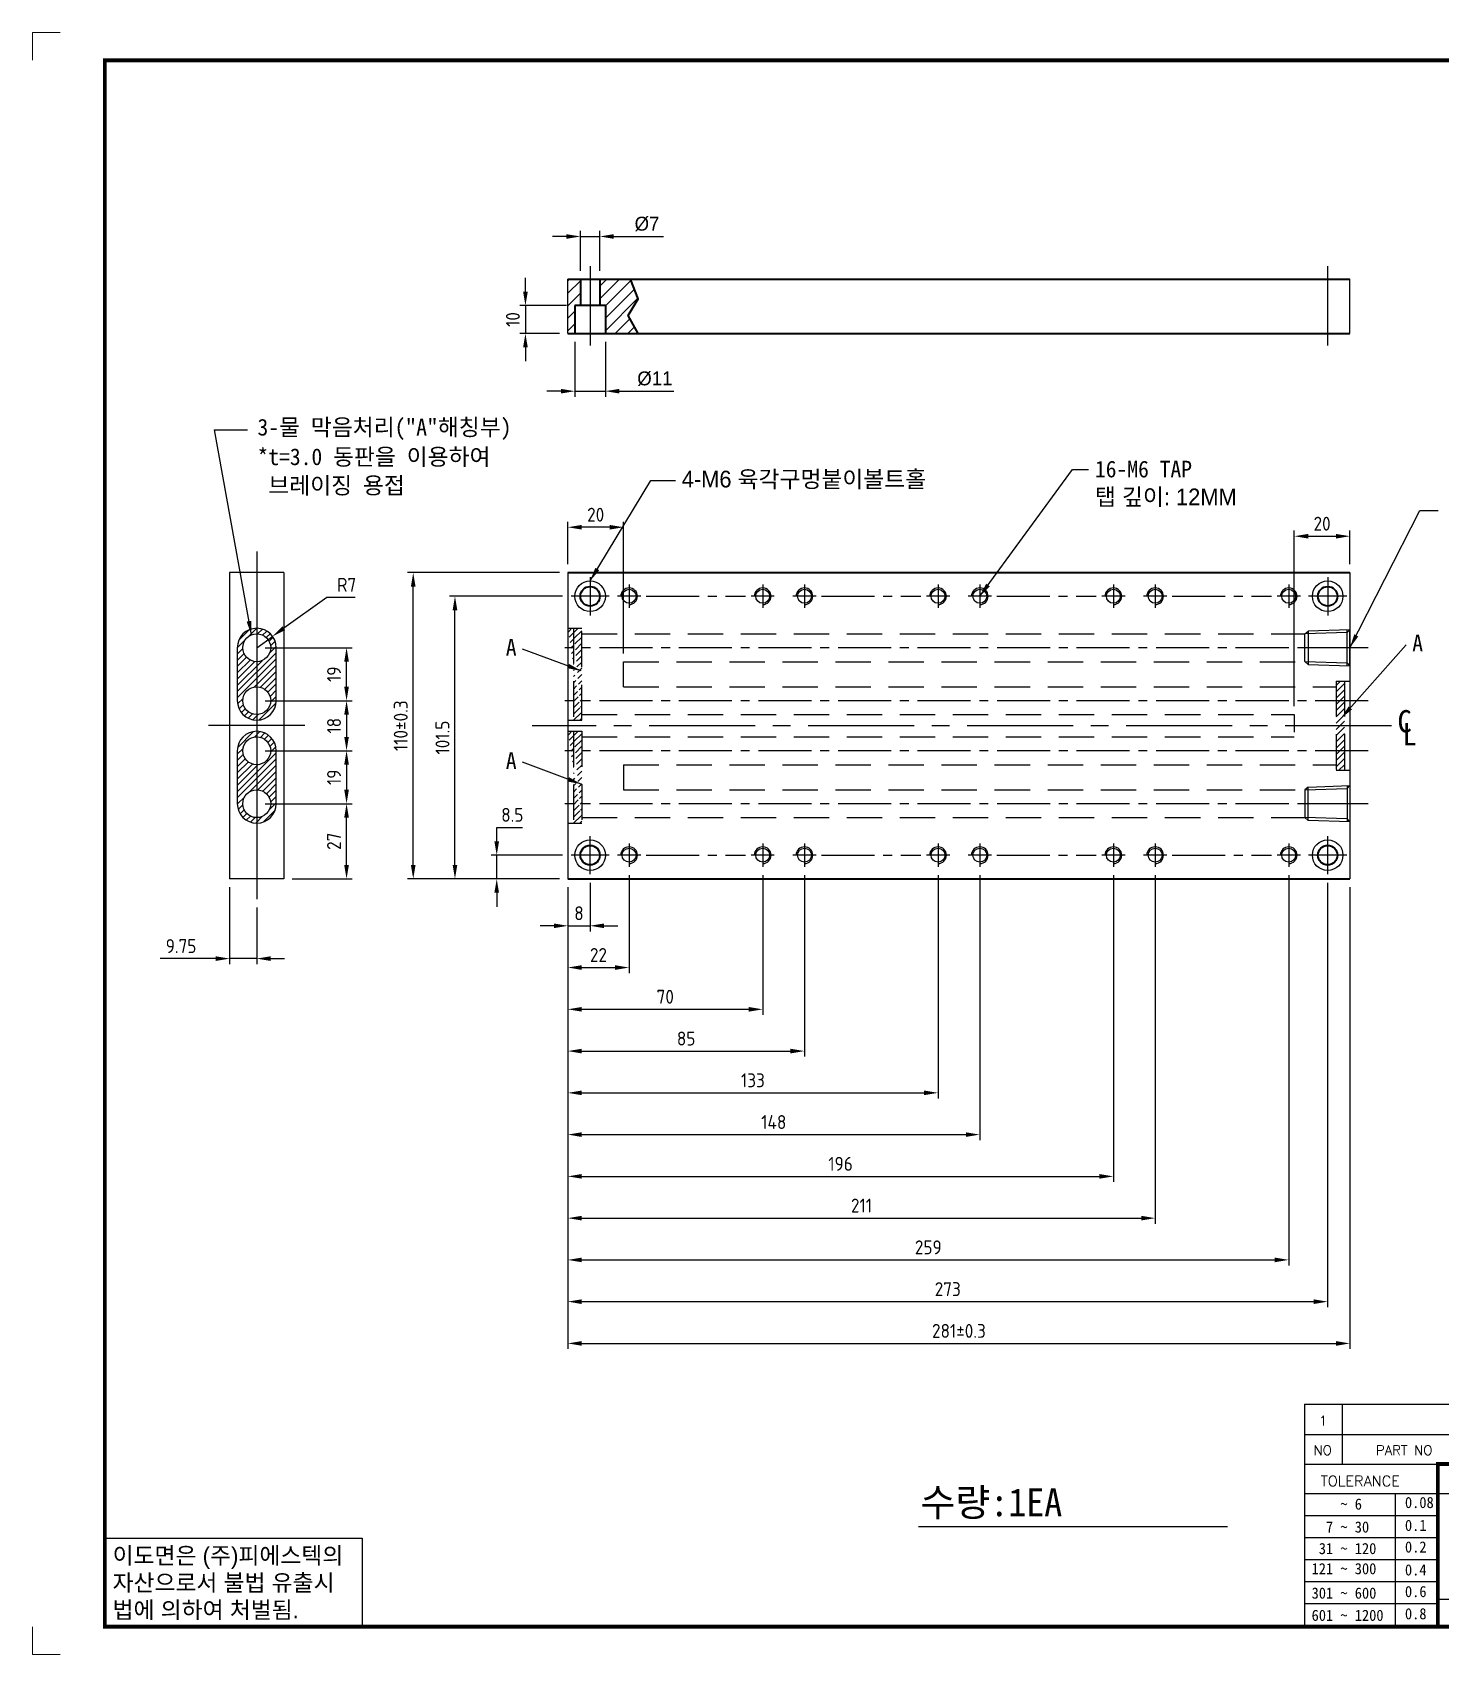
# Model space of a CAD drawing. Header units: millimetres. Extents: x 352 to 10586, y 0 to 3040.
# Drawn here: x 5466 to 5972, y 2121 to 2703 of the extents above; entities that cross this region are included whole.
import ezdxf
from ezdxf.enums import TextEntityAlignment as Align

# ---------------------------------------------------------------- set-up
doc = ezdxf.new("R2010")
doc.units = ezdxf.units.MM
for name, pattern in [('CENTER', [50.8, 31.75, -6.35, 6.35, -6.35]), ('CENTER2', [28.575, 19.05, -3.175, 3.175, -3.175]), ('HIDDENX2', [19.05, 12.7, -6.35])]:
    doc.linetypes.add(name, pattern=pattern)
doc.layers.add('CENTER', color=1, linetype='CENTER')
doc.layers.add('FORMAT-1', color=7, linetype='Continuous')
doc.layers.add('Text', color=2, linetype='Continuous', lineweight=30)
doc.styles.add('h1', font='')
doc.styles.add('HAN', font='')
doc.styles.add('RC', font='ROMANC.SHX')
doc.styles.add('RT', font='ROMANT.SHX', dxfattribs={"oblique": 15})
doc.styles.get("Standard").update_dxf_attribs({"font": 'ISOCP.SHX', "bigfont": 'WHGTXT.SHX'})
doc.styles.get('h1').set_extended_font_data('New Gulim')
doc.styles.get('HAN').set_extended_font_data('GulimChe')
doc.dimstyles.new('PSTEK-2', dxfattribs={"dimtxt": 5, "dimasz": 5, "dimexe": 2, "dimexo": 3, "dimgap": 2, "dimtad": 1, "dimtoh": 1, "dimrnd": 0.05, "dimdsep": 46, "dimtxsty": 'Standard', "dimcen": 0, "dimclrt": 3, "dimadec": 1, "dimazin": 2, "dimtfac": 1, "dimtmove": 0, "dimatfit": 3, "dimfxl": 0, "dimtolj": 1, "dimtzin": 0, "dimarcsym": 0})
pattern_1 = [(45, (-59881.9915, 3434.1163), (-1.122532015, 1.122532015), [])]
pattern_2 = [(45, (-59886.1942, 3434.1163), (-1.122532015, 1.122532015), [])]

# ---------------------------------------------------------------- blocks, each defined once
blk = doc.blocks.new('t3')
for p, q in [((0, 15.88), (46.25, 15.88)), ((0, 15.88), (0, 0)), ((46.25, 15.88), (46.25, 0)), ((0, 0), (46.25, 0))]:
    blk.add_line(p, q)
at = {"color": 1, "style": 'h1'}
for s, p in [('이도면은 (주)피에스텍의', (1.4, 11.29)), ('자산으로서 불법 유출시', (1.4, 6.41)), ('법에 의하여 처벌됨.', (1.4, 1.52))]:
    blk.add_text(s, height=3, dxfattribs=at).set_placement(p)
blk = doc.blocks.new('format-3')
at = {"color": 3, "lineweight": 9}
for p, q in [((0, 286.3), (0, 291.3)), ((5, 291.3), (0, 291.3)), ((0, 5), (0, 0)), ((5, 0), (0, 0))]:
    blk.add_line(p, q, dxfattribs=at)
at = {"color": 180}
for p, q in [((228.5, 39.49), (228.5, 5)), ((228.5, 39.49), (414.5, 39.49)), ((235.29, 39.49), (235.29, 34.21)), ((228.5, 34.21), (252.48, 34.21)), ((228.5, 28.93), (252.48, 28.93)), ((244.89, 5.23), (244.89, 28.93)), ((252.48, 28.93), (414.5, 28.93)), ((228.5, 24.98), (252.48, 24.98)), ((228.5, 21.03), (252.48, 21.03)), ((228.5, 17.08), (252.48, 17.08)), ((228.5, 13.13), (252.48, 13.13)), ((228.5, 9.18), (252.48, 9.18)), ((252.48, 9.95), (301.94, 9.95))]:
    blk.add_line(p, q, dxfattribs=at)
at = {"const_width": 0.7}
blk.add_lwpolyline([(252.48, 5), (252.48, 34.21), (414.5, 34.21)], dxfattribs=at)
at = {"layer": 'FORMAT-1', "const_width": 0.7}
blk.add_lwpolyline([(13, 5), (13, 286.3), (414.5, 286.3), (414.5, 5)], close=True, dxfattribs=at)
blk.add_blockref('t3', (13, 5))
at = {"color": 2}
for s, height, style, p in [('NO', 1.742, 'RC', (230.16, 35.83)), ('PART NO', 1.742, 'RC', (241.36, 35.83)), (' TOLERANCE', 1.9, 'RC', (230.11, 30.22)), ('    ~ 6', 2, 'HAN', (229.8, 26.03)), ('0.08', 2, 'HAN', (246.57, 26.31)), ('  7 ~ 30', 2, 'HAN', (229.8, 21.91)), ('0.1', 2, 'HAN', (246.57, 22.2)), (' 31 ~ 120', 2, 'HAN', (229.8, 18.04)), ('0.2', 2, 'HAN', (246.57, 18.32)), ('121 ~ 300', 2, 'HAN', (229.8, 14.42)), ('0.4', 2, 'HAN', (246.57, 14.2)), ('301 ~ 600', 2, 'HAN', (229.8, 10.04)), ('0.6', 2, 'HAN', (246.57, 10.32)), ('601 ~ 1200', 2, 'HAN', (229.8, 6.05)), ('0.8', 2, 'HAN', (246.57, 6.33))]:
    blk.add_text(s, height=height, dxfattribs=dict(at, style=style)).set_placement(p)
at = {"style": 'HAN'}
for tag, height, p in [('MODEL-NAME', 3, (386.1, 31.53)), ('SCALE', 2.7, (320.81, 26.29)), ('PART-NAME', 3, (386.1, 26.29)), ('DRA-BY', 3, (260.72, 19.44)), ('CH-BY', 3, (277.21, 19.44)), ('APP-BY', 3, (293.7, 19.44)), ('PART-NO', 3, (386.1, 21.01)), ('CH-DATE', 2.5, (277.21, 7.47)), ('관련업체', 3, (333.52, 9.26)), ('DRA-DATE', 2.5, (260.72, 7.47)), ('APP-DATE', 2.5, (293.7, 7.47))]:
    blk.add_attdef(tag, text='', height=height, dxfattribs=at).set_placement(p, align=Align.MIDDLE_CENTER)
blk = doc.blocks.new('no3')
at = {"color": 180}
for p, q in [((0, 5.5), (0, 0)), ((0, 5.5), (186, 5.5)), ((6.79, 5.5), (6.79, 0)), ((32.74, 0.11), (32.74, 5.5)), ((98.4, 5.5), (98.4, 0)), ((127.61, 5.5), (127.61, 0)), ((134.43, 5.5), (134.43, 0)), ((155.98, 5.5), (155.98, 0))]:
    blk.add_line(p, q, dxfattribs=at)
at = {"color": 2, "style": 'RT', "oblique": 15}
blk.add_attdef('NO', text='', height=1.74, dxfattribs=at).set_placement((3.38, 2.51), align=Align.MIDDLE_CENTER)
at = {"color": 2, "style": 'HAN'}
for tag, p in [('PART-NO', (19.76, 2.75)), ('MATERIAL', (111.38, 2.75)), ("Q'TY", (131.02, 2.75)), ('COLOR/FINISH', (145.2, 2.75)), ('REMARK', (170.76, 2.75))]:
    blk.add_attdef(tag, text='', height=2.9, dxfattribs=at).set_placement(p, align=Align.MIDDLE_CENTER)
blk.add_attdef('DESCRIPTION', text='', height=2.9, dxfattribs=at).set_placement((34.51, 2.75), align=Align.MIDDLE_LEFT)
blk = doc.blocks.new('*D664')
at = {"color": 0, "lineweight": -2}
for p, q in [((5657.77, 2630.01), (5652.77, 2630.01)), ((5662.77, 2617.68), (5662.77, 2632.01)), ((5662.77, 2630.01), (5669.77, 2630.01)), ((5669.77, 2617.68), (5669.77, 2632.01)), ((5674.77, 2630.01), (5692.63, 2630.01))]:
    blk.add_line(p, q, dxfattribs=at)
at = {"color": 0}
for points in [[(5657.77, 2630.84), (5657.77, 2629.17), (5662.77, 2630.01)], [(5674.77, 2630.84), (5674.77, 2629.17), (5669.77, 2630.01)]]:
    blk.add_solid(points, dxfattribs=at)
at = {"layer": 'Defpoints', "color": 0}
for p in [(5669.77, 2630.01), (5662.77, 2614.68), (5669.77, 2614.68)]:
    blk.add_point(p, dxfattribs=at)
at = {"color": 3, "insert": (5686.7, 2634.51), "char_height": 5, "attachment_point": 5}
blk.add_mtext('\\A1;{\\f??|b0|i0|c0|p49;%%C7}', dxfattribs=at)
blk = doc.blocks.new('*D665')
at = {"color": 0, "lineweight": -2}
for p, q in [((5643.02, 2610.18), (5643.02, 2615.18)), ((5657.77, 2605.18), (5641.02, 2605.18)), ((5643.02, 2605.18), (5643.02, 2595.18)), ((5655.26, 2595.18), (5641.02, 2595.18)), ((5643.02, 2590.18), (5643.02, 2585.18))]:
    blk.add_line(p, q, dxfattribs=at)
at = {"color": 0}
for points in [[(5642.19, 2610.18), (5643.86, 2610.18), (5643.02, 2605.18)], [(5642.19, 2590.18), (5643.86, 2590.18), (5643.02, 2595.18)]]:
    blk.add_solid(points, dxfattribs=at)
at = {"layer": 'Defpoints', "color": 0}
for p in [(5660.77, 2605.18), (5643.02, 2595.18), (5658.26, 2595.18)]:
    blk.add_point(p, dxfattribs=at)
at = {"color": 3, "insert": (5638.52, 2600.18), "char_height": 5, "attachment_point": 5, "rotation": 90}
blk.add_mtext('\\A1;10', dxfattribs=at)
blk = doc.blocks.new('*D537')
at = {"color": 0, "lineweight": -2}
for p, q in [((5660.77, 2592.18), (5660.77, 2572.45)), ((5671.77, 2592.18), (5671.77, 2572.45)), ((5655.77, 2574.45), (5650.77, 2574.45)), ((5660.77, 2574.45), (5671.77, 2574.45)), ((5676.77, 2574.45), (5696.3, 2574.45))]:
    blk.add_line(p, q, dxfattribs=at)
at = {"color": 0}
for points in [[(5655.77, 2575.28), (5655.77, 2573.61), (5660.77, 2574.45)], [(5676.77, 2575.28), (5676.77, 2573.61), (5671.77, 2574.45)]]:
    blk.add_solid(points, dxfattribs=at)
at = {"layer": 'Defpoints', "color": 0}
for p in [(5660.77, 2595.18), (5671.77, 2595.18), (5671.77, 2574.45)]:
    blk.add_point(p, dxfattribs=at)
at = {"color": 3, "insert": (5689.53, 2578.95), "char_height": 5, "attachment_point": 5}
blk.add_mtext('\\A1;{\\f??|b0|i0|c0|p49;%%C11}', dxfattribs=at)
blk = doc.blocks.new('345HB45B656')
for p, q in [((10356.66, 3606.27), (10371.66, 3606.77)), ((10370.66, 3606.71), (10370.66, 3593.84)), ((10371.66, 3606.77), (10371.66, 3593.77)), ((10356.66, 3606.27), (10355.44, 3605.24)), ((10355.44, 3605.24), (10355.44, 3595.27)), ((10356.66, 3594.27), (10356.66, 3606.27)), ((10355.44, 3595.27), (10356.66, 3594.27)), ((10371.66, 3593.77), (10356.66, 3594.27))]:
    blk.add_line(p, q)
at = {"color": 3}
for p, q in [((10371.66, 3606.77), (10370.66, 3605.71)), ((10355.44, 3605.24), (10370.66, 3605.71)), ((10370.66, 3594.84), (10355.44, 3595.31)), ((10370.66, 3594.84), (10371.66, 3593.77))]:
    blk.add_line(p, q, dxfattribs=at)
at = {"color": 1, "linetype": 'CENTER', "ltscale": 3}
blk.add_line((10374.84, 3600.27), (10353.37, 3600.27), dxfattribs=at)
blk = doc.blocks.new('*D504')
at = {"color": 0, "lineweight": -2}
for p, q in [((5658.26, 2396.29), (5658.26, 2380.44)), ((5666.26, 2397.92), (5666.26, 2380.44)), ((5653.26, 2382.44), (5648.26, 2382.44)), ((5658.26, 2382.44), (5666.26, 2382.44)), ((5671.26, 2382.44), (5676.26, 2382.44))]:
    blk.add_line(p, q, dxfattribs=at)
at = {"color": 0}
for points in [[(5653.26, 2383.27), (5653.26, 2381.6), (5658.26, 2382.44)], [(5671.26, 2383.27), (5671.26, 2381.6), (5666.26, 2382.44)]]:
    blk.add_solid(points, dxfattribs=at)
at = {"layer": 'Defpoints', "color": 0}
for p in [(5666.26, 2400.92), (5658.26, 2399.29), (5666.26, 2382.44)]:
    blk.add_point(p, dxfattribs=at)
at = {"color": 3, "insert": (5662.26, 2386.94), "char_height": 5, "attachment_point": 5}
blk.add_mtext('\\A1;8', dxfattribs=at)
blk = doc.blocks.new('*D505')
at = {"color": 0, "lineweight": -2}
for p, q in [((5680.26, 2400.6), (5680.26, 2365.44)), ((5658.26, 2396.29), (5658.26, 2365.44)), ((5663.26, 2367.44), (5675.26, 2367.44))]:
    blk.add_line(p, q, dxfattribs=at)
at = {"color": 0}
for points in [[(5663.26, 2368.27), (5663.26, 2366.6), (5658.26, 2367.44)], [(5675.26, 2368.27), (5675.26, 2366.6), (5680.26, 2367.44)]]:
    blk.add_solid(points, dxfattribs=at)
at = {"layer": 'Defpoints', "color": 0}
for p in [(5680.26, 2403.6), (5658.26, 2399.29), (5680.26, 2367.44)]:
    blk.add_point(p, dxfattribs=at)
at = {"color": 3, "insert": (5669.26, 2371.94), "char_height": 5, "attachment_point": 5}
blk.add_mtext('\\A1;22', dxfattribs=at)
blk = doc.blocks.new('*D506')
at = {"color": 0, "lineweight": -2}
for p, q in [((5728.26, 2400.6), (5728.26, 2350.44)), ((5658.26, 2396.29), (5658.26, 2350.44)), ((5663.26, 2352.44), (5723.26, 2352.44))]:
    blk.add_line(p, q, dxfattribs=at)
at = {"color": 0}
for points in [[(5663.26, 2353.27), (5663.26, 2351.6), (5658.26, 2352.44)], [(5723.26, 2353.27), (5723.26, 2351.6), (5728.26, 2352.44)]]:
    blk.add_solid(points, dxfattribs=at)
at = {"layer": 'Defpoints', "color": 0}
for p in [(5728.26, 2403.6), (5658.26, 2399.29), (5728.26, 2352.44)]:
    blk.add_point(p, dxfattribs=at)
at = {"color": 3, "insert": (5693.26, 2356.94), "char_height": 5, "attachment_point": 5}
blk.add_mtext('\\A1;70', dxfattribs=at)
blk = doc.blocks.new('*D507')
at = {"color": 0, "lineweight": -2}
for p, q in [((5743.26, 2400.6), (5743.26, 2335.44)), ((5658.26, 2396.29), (5658.26, 2335.44)), ((5663.26, 2337.44), (5738.26, 2337.44))]:
    blk.add_line(p, q, dxfattribs=at)
at = {"color": 0}
for points in [[(5663.26, 2338.27), (5663.26, 2336.6), (5658.26, 2337.44)], [(5738.26, 2338.27), (5738.26, 2336.6), (5743.26, 2337.44)]]:
    blk.add_solid(points, dxfattribs=at)
at = {"layer": 'Defpoints', "color": 0}
for p in [(5743.26, 2403.6), (5658.26, 2399.29), (5743.26, 2337.44)]:
    blk.add_point(p, dxfattribs=at)
at = {"color": 3, "insert": (5700.76, 2341.94), "char_height": 5, "attachment_point": 5}
blk.add_mtext('\\A1;85', dxfattribs=at)
blk = doc.blocks.new('*D508')
at = {"color": 0, "lineweight": -2}
for p, q in [((5791.26, 2400.6), (5791.26, 2320.44)), ((5658.26, 2396.29), (5658.26, 2320.44)), ((5663.26, 2322.44), (5786.26, 2322.44))]:
    blk.add_line(p, q, dxfattribs=at)
at = {"color": 0}
for points in [[(5663.26, 2323.27), (5663.26, 2321.6), (5658.26, 2322.44)], [(5786.26, 2323.27), (5786.26, 2321.6), (5791.26, 2322.44)]]:
    blk.add_solid(points, dxfattribs=at)
at = {"layer": 'Defpoints', "color": 0}
for p in [(5791.26, 2403.6), (5658.26, 2399.29), (5791.26, 2322.44)]:
    blk.add_point(p, dxfattribs=at)
at = {"color": 3, "insert": (5724.76, 2326.94), "char_height": 5, "attachment_point": 5}
blk.add_mtext('\\A1;133', dxfattribs=at)
blk = doc.blocks.new('*D509')
at = {"color": 0, "lineweight": -2}
for p, q in [((5806.26, 2400.6), (5806.26, 2305.44)), ((5658.26, 2396.29), (5658.26, 2305.44)), ((5663.26, 2307.44), (5801.26, 2307.44))]:
    blk.add_line(p, q, dxfattribs=at)
at = {"color": 0}
for points in [[(5663.26, 2308.27), (5663.26, 2306.6), (5658.26, 2307.44)], [(5801.26, 2308.27), (5801.26, 2306.6), (5806.26, 2307.44)]]:
    blk.add_solid(points, dxfattribs=at)
at = {"layer": 'Defpoints', "color": 0}
for p in [(5806.26, 2403.6), (5658.26, 2399.29), (5806.26, 2307.44)]:
    blk.add_point(p, dxfattribs=at)
at = {"color": 3, "insert": (5732.26, 2311.94), "char_height": 5, "attachment_point": 5}
blk.add_mtext('\\A1;148', dxfattribs=at)
blk = doc.blocks.new('*D510')
at = {"color": 0, "lineweight": -2}
for p, q in [((5854.26, 2400.6), (5854.26, 2290.44)), ((5658.26, 2396.29), (5658.26, 2290.44)), ((5663.26, 2292.44), (5849.26, 2292.44))]:
    blk.add_line(p, q, dxfattribs=at)
at = {"color": 0}
for points in [[(5663.26, 2293.27), (5663.26, 2291.6), (5658.26, 2292.44)], [(5849.26, 2293.27), (5849.26, 2291.6), (5854.26, 2292.44)]]:
    blk.add_solid(points, dxfattribs=at)
at = {"layer": 'Defpoints', "color": 0}
for p in [(5854.26, 2403.6), (5658.26, 2399.29), (5854.26, 2292.44)]:
    blk.add_point(p, dxfattribs=at)
at = {"color": 3, "insert": (5756.26, 2296.94), "char_height": 5, "attachment_point": 5}
blk.add_mtext('\\A1;196', dxfattribs=at)
blk = doc.blocks.new('*D511')
at = {"color": 0, "lineweight": -2}
for p, q in [((5869.26, 2400.6), (5869.26, 2275.44)), ((5658.26, 2396.29), (5658.26, 2275.44)), ((5663.26, 2277.44), (5864.26, 2277.44))]:
    blk.add_line(p, q, dxfattribs=at)
at = {"color": 0}
for points in [[(5663.26, 2278.27), (5663.26, 2276.6), (5658.26, 2277.44)], [(5864.26, 2278.27), (5864.26, 2276.6), (5869.26, 2277.44)]]:
    blk.add_solid(points, dxfattribs=at)
at = {"layer": 'Defpoints', "color": 0}
for p in [(5869.26, 2403.6), (5658.26, 2399.29), (5869.26, 2277.44)]:
    blk.add_point(p, dxfattribs=at)
at = {"color": 3, "insert": (5763.76, 2281.94), "char_height": 5, "attachment_point": 5}
blk.add_mtext('\\A1;211', dxfattribs=at)
blk = doc.blocks.new('*D512')
at = {"color": 0, "lineweight": -2}
for p, q in [((5917.26, 2400.6), (5917.26, 2260.44)), ((5658.26, 2396.29), (5658.26, 2260.44)), ((5663.26, 2262.44), (5912.26, 2262.44))]:
    blk.add_line(p, q, dxfattribs=at)
at = {"color": 0}
for points in [[(5663.26, 2263.27), (5663.26, 2261.6), (5658.26, 2262.44)], [(5912.26, 2263.27), (5912.26, 2261.6), (5917.26, 2262.44)]]:
    blk.add_solid(points, dxfattribs=at)
at = {"layer": 'Defpoints', "color": 0}
for p in [(5917.26, 2403.6), (5658.26, 2399.29), (5917.26, 2262.44)]:
    blk.add_point(p, dxfattribs=at)
at = {"color": 3, "insert": (5787.76, 2266.94), "char_height": 5, "attachment_point": 5}
blk.add_mtext('\\A1;259', dxfattribs=at)
blk = doc.blocks.new('*D513')
at = {"color": 0, "lineweight": -2}
for p, q in [((5658.26, 2396.29), (5658.26, 2245.44)), ((5931.26, 2397.92), (5931.26, 2245.44)), ((5663.26, 2247.44), (5926.26, 2247.44))]:
    blk.add_line(p, q, dxfattribs=at)
at = {"color": 0}
for points in [[(5663.26, 2248.27), (5663.26, 2246.6), (5658.26, 2247.44)], [(5926.26, 2248.27), (5926.26, 2246.6), (5931.26, 2247.44)]]:
    blk.add_solid(points, dxfattribs=at)
at = {"layer": 'Defpoints', "color": 0}
for p in [(5931.26, 2400.92), (5658.26, 2399.29), (5931.26, 2247.44)]:
    blk.add_point(p, dxfattribs=at)
at = {"color": 3, "insert": (5794.76, 2251.94), "char_height": 5, "attachment_point": 5}
blk.add_mtext('\\A1;273', dxfattribs=at)
blk = doc.blocks.new('*D514')
at = {"color": 0, "lineweight": -2}
for p, q in [((5658.26, 2396.29), (5658.26, 2230.44)), ((5939.26, 2396.29), (5939.26, 2230.44)), ((5663.26, 2232.44), (5934.26, 2232.44))]:
    blk.add_line(p, q, dxfattribs=at)
at = {"color": 0}
for points in [[(5663.26, 2233.27), (5663.26, 2231.6), (5658.26, 2232.44)], [(5934.26, 2233.27), (5934.26, 2231.6), (5939.26, 2232.44)]]:
    blk.add_solid(points, dxfattribs=at)
at = {"layer": 'Defpoints', "color": 0}
for p in [(5658.26, 2399.29), (5939.26, 2399.29), (5939.26, 2232.44)]:
    blk.add_point(p, dxfattribs=at)
at = {"color": 3, "insert": (5798.76, 2236.94), "char_height": 5, "attachment_point": 5}
blk.add_mtext('\\A1;281±0.3', dxfattribs=at)
blk = doc.blocks.new('*D515')
at = {"color": 0, "lineweight": -2}
for p, q in [((5632.71, 2412.79), (5632.71, 2417.79)), ((5632.71, 2417.79), (5641.92, 2417.79)), ((5656.4, 2407.79), (5630.71, 2407.79)), ((5632.71, 2399.29), (5632.71, 2407.79)), ((5655.26, 2399.29), (5630.71, 2399.29)), ((5632.71, 2394.29), (5632.71, 2389.29))]:
    blk.add_line(p, q, dxfattribs=at)
at = {"color": 0}
for points in [[(5631.87, 2412.79), (5633.54, 2412.79), (5632.71, 2407.79)], [(5631.87, 2394.29), (5633.54, 2394.29), (5632.71, 2399.29)]]:
    blk.add_solid(points, dxfattribs=at)
at = {"layer": 'Defpoints', "color": 0}
for p in [(5632.71, 2407.79), (5659.4, 2407.79), (5658.26, 2399.29)]:
    blk.add_point(p, dxfattribs=at)
at = {"color": 3, "insert": (5638.31, 2422.29), "char_height": 5, "attachment_point": 5}
blk.add_mtext('\\A1;8.5', dxfattribs=at)
blk = doc.blocks.new('*D516')
at = {"color": 0, "lineweight": -2}
for p, q in [((5656.4, 2500.79), (5615.71, 2500.79)), ((5617.71, 2404.29), (5617.71, 2495.79)), ((5655.26, 2399.29), (5615.71, 2399.29))]:
    blk.add_line(p, q, dxfattribs=at)
at = {"color": 0}
for points in [[(5616.87, 2495.79), (5618.54, 2495.79), (5617.71, 2500.79)], [(5616.87, 2404.29), (5618.54, 2404.29), (5617.71, 2399.29)]]:
    blk.add_solid(points, dxfattribs=at)
at = {"layer": 'Defpoints', "color": 0}
for p in [(5617.71, 2500.79), (5659.4, 2500.79), (5658.26, 2399.29)]:
    blk.add_point(p, dxfattribs=at)
at = {"color": 3, "insert": (5613.21, 2450.04), "char_height": 5, "attachment_point": 5, "rotation": 90}
blk.add_mtext('\\A1;101.5', dxfattribs=at)
blk = doc.blocks.new('*D517')
at = {"color": 0, "lineweight": -2}
for p, q in [((5655.26, 2509.29), (5600.71, 2509.29)), ((5602.71, 2404.29), (5602.71, 2504.29)), ((5655.26, 2399.29), (5600.71, 2399.29))]:
    blk.add_line(p, q, dxfattribs=at)
at = {"color": 0}
for points in [[(5601.87, 2504.29), (5603.54, 2504.29), (5602.71, 2509.29)], [(5601.87, 2404.29), (5603.54, 2404.29), (5602.71, 2399.29)]]:
    blk.add_solid(points, dxfattribs=at)
at = {"layer": 'Defpoints', "color": 0}
for p in [(5602.71, 2509.29), (5658.26, 2509.29), (5658.26, 2399.29)]:
    blk.add_point(p, dxfattribs=at)
at = {"color": 3, "insert": (5598.21, 2454.29), "char_height": 5, "attachment_point": 5, "rotation": 90}
blk.add_mtext('\\A1;110±0.3', dxfattribs=at)
blk = doc.blocks.new('*D518')
at = {"color": 0, "lineweight": -2}
for p, q in [((5549.49, 2482.29), (5580.75, 2482.29)), ((5578.75, 2468.29), (5578.75, 2477.29)), ((5549.49, 2463.29), (5580.75, 2463.29))]:
    blk.add_line(p, q, dxfattribs=at)
at = {"color": 0}
for points in [[(5577.92, 2477.29), (5579.59, 2477.29), (5578.75, 2482.29)], [(5577.92, 2468.29), (5579.59, 2468.29), (5578.75, 2463.29)]]:
    blk.add_solid(points, dxfattribs=at)
at = {"layer": 'Defpoints', "color": 0}
for p in [(5546.49, 2482.29), (5578.75, 2482.29), (5546.49, 2463.29)]:
    blk.add_point(p, dxfattribs=at)
at = {"color": 3, "insert": (5574.25, 2472.79), "char_height": 5, "attachment_point": 5, "rotation": 90}
blk.add_mtext('\\A1;19', dxfattribs=at)
blk = doc.blocks.new('*D519')
at = {"color": 0, "lineweight": -2}
for p, q in [((5549.49, 2445.29), (5580.75, 2445.29)), ((5578.75, 2440.29), (5578.75, 2431.29)), ((5549.49, 2426.29), (5580.75, 2426.29))]:
    blk.add_line(p, q, dxfattribs=at)
at = {"color": 0}
for points in [[(5577.92, 2440.29), (5579.59, 2440.29), (5578.75, 2445.29)], [(5577.92, 2431.29), (5579.59, 2431.29), (5578.75, 2426.29)]]:
    blk.add_solid(points, dxfattribs=at)
at = {"layer": 'Defpoints', "color": 0}
for p in [(5546.49, 2445.29), (5546.49, 2426.29), (5578.75, 2426.29)]:
    blk.add_point(p, dxfattribs=at)
at = {"color": 3, "insert": (5574.25, 2435.79), "char_height": 5, "attachment_point": 5, "rotation": 90}
blk.add_mtext('\\A1;19', dxfattribs=at)
blk = doc.blocks.new('*D520')
at = {"color": 0, "lineweight": -2}
for p, q in [((5549.49, 2463.29), (5580.75, 2463.29)), ((5578.75, 2458.29), (5578.75, 2450.29)), ((5549.49, 2445.29), (5580.75, 2445.29))]:
    blk.add_line(p, q, dxfattribs=at)
at = {"color": 0}
for points in [[(5577.92, 2458.29), (5579.59, 2458.29), (5578.75, 2463.29)], [(5577.92, 2450.29), (5579.59, 2450.29), (5578.75, 2445.29)]]:
    blk.add_solid(points, dxfattribs=at)
at = {"layer": 'Defpoints', "color": 0}
for p in [(5546.49, 2463.29), (5546.49, 2445.29), (5578.75, 2445.29)]:
    blk.add_point(p, dxfattribs=at)
at = {"color": 3, "insert": (5574.25, 2454.29), "char_height": 5, "attachment_point": 5, "rotation": 90}
blk.add_mtext('\\A1;18', dxfattribs=at)
blk = doc.blocks.new('*D529')
at = {"color": 0, "lineweight": -2}
for p, q in [((5919.26, 2461.29), (5919.26, 2524.35)), ((5939.26, 2512.29), (5939.26, 2524.35)), ((5924.26, 2522.35), (5934.26, 2522.35))]:
    blk.add_line(p, q, dxfattribs=at)
at = {"color": 0}
for points in [[(5924.26, 2523.18), (5924.26, 2521.52), (5919.26, 2522.35)], [(5934.26, 2523.18), (5934.26, 2521.52), (5939.26, 2522.35)]]:
    blk.add_solid(points, dxfattribs=at)
at = {"layer": 'Defpoints', "color": 0}
for p in [(5939.26, 2522.35), (5939.26, 2509.29), (5919.26, 2458.29)]:
    blk.add_point(p, dxfattribs=at)
at = {"color": 3, "insert": (5929.26, 2526.85), "char_height": 5, "attachment_point": 5}
blk.add_mtext('\\A1;20', dxfattribs=at)
blk = doc.blocks.new('*D530')
at = {"color": 0, "lineweight": -2}
for p, q in [((5658.26, 2512.29), (5658.26, 2527.58)), ((5673.26, 2525.58), (5663.26, 2525.58)), ((5678.26, 2480.29), (5678.26, 2527.58))]:
    blk.add_line(p, q, dxfattribs=at)
at = {"color": 0}
for points in [[(5663.26, 2526.41), (5663.26, 2524.75), (5658.26, 2525.58)], [(5673.26, 2526.41), (5673.26, 2524.75), (5678.26, 2525.58)]]:
    blk.add_solid(points, dxfattribs=at)
at = {"layer": 'Defpoints', "color": 0}
for p in [(5658.26, 2525.58), (5658.26, 2509.29), (5678.26, 2477.29)]:
    blk.add_point(p, dxfattribs=at)
at = {"color": 3, "insert": (5668.26, 2530.08), "char_height": 5, "attachment_point": 5}
blk.add_mtext('\\A1;20', dxfattribs=at)
blk = doc.blocks.new('*D531')
at = {"color": 0, "lineweight": -2}
for p, q in [((5536.74, 2396.29), (5536.74, 2368.65)), ((5546.49, 2389), (5546.49, 2368.65)), ((5531.74, 2370.65), (5511.83, 2370.65)), ((5546.49, 2370.65), (5536.74, 2370.65)), ((5551.49, 2370.65), (5556.49, 2370.65))]:
    blk.add_line(p, q, dxfattribs=at)
at = {"color": 0}
for points in [[(5531.74, 2371.48), (5531.74, 2369.82), (5536.74, 2370.65)], [(5551.49, 2371.48), (5551.49, 2369.82), (5546.49, 2370.65)]]:
    blk.add_solid(points, dxfattribs=at)
at = {"layer": 'Defpoints', "color": 0}
for p in [(5536.74, 2399.29), (5546.49, 2392), (5536.74, 2370.65)]:
    blk.add_point(p, dxfattribs=at)
at = {"color": 3, "insert": (5519.29, 2375.15), "char_height": 5, "attachment_point": 5}
blk.add_mtext('\\A1;9.75', dxfattribs=at)
blk = doc.blocks.new('*D619')
at = {"color": 0, "lineweight": -2}
for p, q in [((5549.49, 2426.29), (5580.75, 2426.29)), ((5578.75, 2404.29), (5578.75, 2421.29)), ((5559.24, 2399.29), (5580.75, 2399.29))]:
    blk.add_line(p, q, dxfattribs=at)
at = {"color": 0}
for points in [[(5577.92, 2421.29), (5579.59, 2421.29), (5578.75, 2426.29)], [(5577.92, 2404.29), (5579.59, 2404.29), (5578.75, 2399.29)]]:
    blk.add_solid(points, dxfattribs=at)
at = {"layer": 'Defpoints', "color": 0}
for p in [(5546.49, 2426.29), (5578.75, 2426.29), (5556.24, 2399.29)]:
    blk.add_point(p, dxfattribs=at)
at = {"color": 3, "insert": (5574.25, 2412.79), "char_height": 5, "attachment_point": 5, "rotation": 90}
blk.add_mtext('\\A1;27', dxfattribs=at)
blk = doc.blocks.new('*D622')
at = {"color": 0, "lineweight": -2}
for p, q in [((5571.62, 2500.4), (5556.23, 2489.3)), ((5581.79, 2500.4), (5571.62, 2500.4)), ((5546.49, 2482.29), (5552.17, 2486.38))]:
    blk.add_line(p, q, dxfattribs=at)
at = {"color": 0}
blk.add_solid([(5555.74, 2489.98), (5556.72, 2488.63), (5552.17, 2486.38)], dxfattribs=at)
at = {"layer": 'Defpoints', "color": 0}
for p in [(5546.49, 2482.29), (5552.17, 2486.38)]:
    blk.add_point(p, dxfattribs=at)
at = {"color": 3, "insert": (5578.79, 2504.9), "char_height": 5, "attachment_point": 5}
blk.add_mtext('\\A1;R7', dxfattribs=at)

msp = doc.modelspace()

# ---------------------------------------------------------------- hatches: boundary and pattern name
h = msp.add_hatch()
h.set_pattern_fill('ANSI31', color=256, style=0)
h.set_pattern_definition([(45, (-59881.9915, 3415.4845), (-2.24506403, 2.24506403), [])])
h.paths.add_polyline_path([(5683.514, 2607.567), (5680.822, 2614.685), (5669.772, 2614.685), (5669.772, 2605.185), (5671.772, 2605.185), (5671.772, 2595.185), (5683.514, 2595.185), (5679.966, 2601.575)])
h.paths.add_polyline_path([(5662.772, 2614.685), (5658.262, 2614.685), (5658.262, 2595.185), (5660.772, 2595.185), (5660.772, 2605.185), (5662.772, 2605.185)])
h = msp.add_hatch()
h.set_pattern_fill('ANSI31', color=4, scale=0.5, style=0)
h.set_pattern_definition(pattern_2)
h.paths.add_polyline_path([(5553.494, 2482.287, 0.4142136), (5546.494, 2489.287), (5546.494, 2487.287, -0.4142136), (5551.494, 2482.287, -0.4142136), (5546.494, 2477.287), (5546.494, 2468.287, -0.4142136), (5551.494, 2463.287, -0.4142136), (5546.494, 2458.287), (5546.494, 2456.287, 0.4142136), (5553.494, 2463.287)])
h.paths.add_polyline_path([(5539.494, 2463.287, 0.4142136), (5546.494, 2456.287), (5546.494, 2458.287, -0.4142136), (5541.494, 2463.287, -0.4142136), (5546.494, 2468.287), (5546.494, 2477.287, -0.4142136), (5541.494, 2482.287, -0.4142136), (5546.494, 2487.287), (5546.494, 2489.287, 0.4142136), (5539.494, 2482.287)])
h = msp.add_hatch()
h.set_pattern_fill('ANSI31', color=4, scale=0.5, style=0)
h.set_pattern_definition([(45, (-59881.9915, 3471.1163), (-1.122532015, 1.122532015), [])])
edge = h.paths.add_edge_path()
edge.add_line((5663.262, 2489.287), (5663.262, 2456.287))
edge.add_line((5660.262, 2489.287), (5660.262, 2456.287))
edge.add_line((5658.262, 2489.287), (5663.262, 2489.287))
edge.add_line((5658.262, 2456.287), (5663.262, 2456.287))
h = msp.add_hatch()
h.set_pattern_fill('ANSI31', color=4, scale=0.5, style=0)
h.set_pattern_definition([(45, (-59881.9958, 3434.1163), (-1.122532015, 1.122532015), [])])
h.paths.add_polyline_path([(5937.262, 2463.287), (5934.262, 2463.287), (5934.262, 2454.287), (5937.262, 2454.287)])
h.paths.add_polyline_path([(5937.262, 2470.287), (5934.262, 2470.287), (5934.262, 2463.287), (5937.262, 2463.287)])
h.paths.add_polyline_path([(5937.262, 2454.287), (5934.262, 2454.287), (5934.262, 2445.287), (5937.262, 2445.287)])
h.paths.add_polyline_path([(5937.262, 2445.287), (5934.262, 2445.287), (5934.262, 2438.287), (5937.262, 2438.287)])
h = msp.add_hatch()
h.set_pattern_fill('ANSI31', color=4, scale=0.5, style=0)
h.set_pattern_definition(pattern_2)
h.paths.add_polyline_path([(5553.494, 2445.287, 0.4142136), (5546.494, 2452.287), (5546.494, 2450.287, -0.4142136), (5551.494, 2445.287, -0.4142136), (5546.494, 2440.287), (5546.494, 2431.287, -0.4142136), (5551.494, 2426.287, -0.4142136), (5546.494, 2421.287), (5546.494, 2419.287, 0.4142136), (5553.494, 2426.287)])
h.paths.add_polyline_path([(5539.494, 2426.287, 0.4142136), (5546.494, 2419.287), (5546.494, 2421.287, -0.4142136), (5541.494, 2426.287, -0.4142136), (5546.494, 2431.287), (5546.494, 2440.287, -0.4142136), (5541.494, 2445.287, -0.4142136), (5546.494, 2450.287), (5546.494, 2452.287, 0.4142136), (5539.494, 2445.287)])
h = msp.add_hatch()
h.set_pattern_fill('ANSI31', color=4, scale=0.5, style=0)
h.set_pattern_definition(pattern_1)
edge = h.paths.add_edge_path()
edge.add_line((5663.262, 2452.287), (5663.262, 2419.287))
edge.add_line((5660.262, 2452.287), (5660.262, 2419.287))
edge.add_line((5658.262, 2452.287), (5663.262, 2452.287))
edge.add_line((5658.262, 2419.287), (5663.262, 2419.287))
h = msp.add_hatch()
h.set_pattern_fill('ANSI31', color=4, scale=0.5, style=0)
h.set_pattern_definition(pattern_1)
edge = h.paths.add_edge_path()
edge.add_line((5663.262, 2452.287), (5663.262, 2419.287))
edge.add_line((5660.262, 2452.287), (5660.262, 2419.287))
edge.add_line((5658.262, 2452.287), (5663.262, 2452.287))
edge.add_line((5658.262, 2419.287), (5663.262, 2419.287))

# ---------------------------------------------------------------- linework, layer by layer
at = {"color": 6, "linetype": 'CENTER', "ltscale": 5}
for p, q in [((5666.272, 2619.401, 0.001), (5666.272, 2590.851, 0.001)), ((5931.256, 2619.401, 0.001), (5931.256, 2590.851, 0.001)), ((5546.494, 2516.862, 0.001), (5546.494, 2392.004, 0.001)), ((5529.192, 2454.433, 0.001), (5563.796, 2454.433, 0.001))]:
    msp.add_line(p, q, dxfattribs=at)
at = {"color": 1, "lineweight": 35}
for p, q in [((5658.262, 2614.685, 0.001), (5939.266, 2614.685, 0.001)), ((5662.772, 2614.685, 0.001), (5662.772, 2605.185, 0.001)), ((5669.772, 2614.685, 0.001), (5669.772, 2605.185, 0.001)), ((5660.772, 2605.185, 0.001), (5660.772, 2595.185, 0.001)), ((5671.772, 2605.185, 0.001), (5660.772, 2605.185, 0.001)), ((5671.772, 2605.185, 0.001), (5671.772, 2595.185, 0.001)), ((5658.262, 2595.185, 0.001), (5939.266, 2595.185, 0.001)), ((5658.262, 2509.287, 0.001), (5939.262, 2509.287, 0.001)), ((5658.262, 2399.287, 0.001), (5939.262, 2399.287, 0.001))]:
    msp.add_line(p, q, dxfattribs=at)
at = {"color": 1}
for p, q in [((5658.262, 2595.185, 0.001), (5658.262, 2614.685, 0.001)), ((5939.266, 2595.185, 0.001), (5939.266, 2614.685, 0.001)), ((5536.744, 2509.287, 0.001), (5536.744, 2399.287, 0.001)), ((5556.244, 2509.287, 0.001), (5536.744, 2509.287, 0.001)), ((5556.244, 2509.287, 0.001), (5556.244, 2399.287, 0.001)), ((5658.262, 2509.287, 0.001), (5658.262, 2399.287, 0.001)), ((5939.262, 2509.287, 0.001), (5939.262, 2399.287, 0.001)), ((5539.494, 2482.287, 0.001), (5539.494, 2463.287, 0.001)), ((5553.494, 2463.287, 0.001), (5553.494, 2482.287, 0.001)), ((5539.494, 2445.287, 0.001), (5539.494, 2426.287, 0.001)), ((5553.494, 2426.287, 0.001), (5553.494, 2445.287, 0.001)), ((5556.244, 2399.287, 0.001), (5536.744, 2399.287, 0.001))]:
    msp.add_line(p, q, dxfattribs=at)
at = {"linetype": 'HIDDENX2'}
for p, q in [((5658.262, 2489.287, 0.001), (5663.262, 2489.287, 0.001)), ((5660.262, 2489.287, 0.001), (5660.262, 2456.287, 0.001)), ((5663.262, 2456.287, 0.001), (5663.262, 2489.287, 0.001)), ((5663.262, 2487.287, 0.001), (5923.092, 2487.287, 0.001)), ((5678.262, 2477.287, 0.001), (5923.092, 2477.287, 0.001)), ((5678.262, 2468.287, 0.001), (5678.262, 2477.287, 0.001)), ((5934.262, 2470.287, 0.001), (5939.262, 2470.287, 0.001)), ((5934.262, 2470.287, 0.001), (5934.262, 2438.287, 0.001)), ((5937.262, 2470.287, 0.001), (5937.262, 2438.287, 0.001)), ((5678.262, 2468.287, 0.001), (5934.262, 2468.287, 0.001)), ((5658.262, 2456.287, 0.001), (5663.262, 2456.287, 0.001)), ((5663.262, 2458.287, 0.001), (5919.262, 2458.287, 0.001)), ((5658.262, 2452.287, 0.001), (5663.262, 2452.287, 0.001)), ((5660.262, 2452.287, 0.001), (5660.262, 2419.287, 0.001)), ((5663.262, 2452.287, 0.001), (5663.262, 2419.287, 0.001)), ((5663.262, 2450.287, 0.001), (5919.262, 2450.287, 0.001)), ((5678.262, 2440.287, 0.001), (5934.262, 2440.287, 0.001)), ((5678.262, 2440.287, 0.001), (5678.262, 2431.287, 0.001)), ((5934.262, 2438.287, 0.001), (5939.262, 2438.287, 0.001)), ((5678.262, 2431.287, 0.001), (5923.092, 2431.287, 0.001)), ((5658.262, 2419.287, 0.001), (5663.262, 2419.287, 0.001)), ((5663.262, 2421.287, 0.001), (5923.092, 2421.287, 0.001))]:
    msp.add_line(p, q, dxfattribs=at)
at = {"color": 2, "linetype": 'CENTER2'}
for p, q in [((5945.827, 2482.287, 0.001), (5657.229, 2482.287, 0.001)), ((5945.827, 2463.287, 0.001), (5657.229, 2463.287, 0.001)), ((5945.827, 2445.287, 0.001), (5657.229, 2445.287, 0.001)), ((5945.827, 2426.287, 0.001), (5657.229, 2426.287, 0.001))]:
    msp.add_line(p, q, dxfattribs=at)
at = {"color": 6, "linetype": 'CENTER2', "ltscale": 2}
msp.add_line((5954.146, 2454.287, 0.001), (5645.424, 2454.287, 0.001), dxfattribs=at)
at = {"linetype": 'HIDDENX2', "ltscale": 0.5}
msp.add_line((5919.262, 2458.287, 0.001), (5919.262, 2450.287, 0.001), dxfattribs=at)
msp.add_line((5784.297, 2166.683, 0.001), (5895.217, 2166.683, 0.001))
at = {"color": 1, "lineweight": 35, "elevation": 0.001}
msp.add_lwpolyline([(5683.514, 2595.185), (5679.966, 2601.575), (5683.514, 2607.567), (5680.822, 2614.685)], dxfattribs=at)
at = {"color": 0, "linetype": 'CENTER2', "elevation": 0.001}
for points in [[(5686.358, 2500.787), (5722.036, 2500.787)], [(5749.358, 2500.787), (5785.036, 2500.787)], [(5812.358, 2500.787), (5848.036, 2500.787)], [(5875.358, 2500.787), (5911.036, 2500.787)], [(5686.358, 2407.787), (5722.036, 2407.787)], [(5749.358, 2407.787), (5785.036, 2407.787)], [(5812.358, 2407.787), (5848.036, 2407.787)], [(5875.358, 2407.787), (5911.038, 2407.787)]]:
    msp.add_lwpolyline(points, dxfattribs=at)
at = {"color": 1}
for centre in [(5666.262, 2500.787, 0.001), (5931.262, 2500.787, 0.001), (5666.262, 2407.787, 0.001), (5931.262, 2407.787, 0.001)]:
    msp.add_circle(centre, 5.5, dxfattribs=at)
at = {"color": 1, "lineweight": 35}
for centre in [(5666.262, 2500.787, 0.001), (5931.262, 2500.787, 0.001), (5666.262, 2407.787, 0.001), (5931.262, 2407.787, 0.001)]:
    msp.add_circle(centre, 3.5, dxfattribs=at)
at = {"color": 3}
for centre, radius in [((5680.262, 2500.787, 0.001), 2.5), ((5728.262, 2500.787, 0.001), 2.5), ((5743.262, 2500.787, 0.001), 2.5), ((5791.262, 2500.787, 0.001), 2.5), ((5806.262, 2500.787, 0.001), 2.5), ((5854.262, 2500.787, 0.001), 2.5), ((5869.262, 2500.787, 0.001), 2.5), ((5917.262, 2500.787, 0.001), 2.5), ((5546.494, 2482.287, 0.001), 5), ((5546.494, 2463.287, 0.001), 5), ((5546.494, 2445.287, 0.001), 5), ((5546.494, 2426.287, 0.001), 5), ((5680.262, 2407.787, 0.001), 2.5), ((5728.262, 2407.787, 0.001), 2.5), ((5743.262, 2407.787, 0.001), 2.5), ((5791.262, 2407.787, 0.001), 2.5), ((5806.262, 2407.787, 0.001), 2.5), ((5854.262, 2407.787, 0.001), 2.5), ((5869.262, 2407.787, 0.001), 2.5), ((5917.262, 2407.787, 0.001), 2.5)]:
    msp.add_circle(centre, radius, dxfattribs=at)
for centre in [(5680.262, 2500.787, 0.001), (5728.262, 2500.787, 0.001), (5743.262, 2500.787, 0.001), (5791.262, 2500.787, 0.001), (5806.262, 2500.787, 0.001), (5854.262, 2500.787, 0.001), (5869.262, 2500.787, 0.001), (5917.262, 2500.787, 0.001), (5680.262, 2407.787, 0.001), (5728.262, 2407.787, 0.001), (5743.262, 2407.787, 0.001), (5791.262, 2407.787, 0.001), (5806.262, 2407.787, 0.001), (5854.262, 2407.787, 0.001), (5869.262, 2407.787, 0.001), (5917.262, 2407.787, 0.001)]:
    msp.add_arc(centre, 3, 270, 180)
at = {"color": 1}
for centre, start, end in [((5546.494, 2482.287, 0.001), 0, 180), ((5546.494, 2463.287, 0.001), 180, 0), ((5546.494, 2445.287, 0.001), 0, 180), ((5546.494, 2426.287, 0.001), 180, 0)]:
    msp.add_arc(centre, 7, start, end, dxfattribs=at)
at = {"layer": 'CENTER', "linetype": 'CENTER', "ltscale": 3}
for p, q in [((5666.262, 2507.652, 0.001), (5666.262, 2493.922, 0.001)), ((5931.262, 2507.652, 0.001), (5931.262, 2493.922, 0.001)), ((5673.126, 2500.787, 0.001), (5659.397, 2500.787, 0.001)), ((5672.014, 2500.787, 0.001), (5660.509, 2500.787, 0.001)), ((5670.45, 2500.787, 0.001), (5662.073, 2500.787, 0.001)), ((5684.45, 2500.787, 0.001), (5676.073, 2500.787, 0.001)), ((5680.262, 2504.975, 0.001), (5680.262, 2496.599, 0.001)), ((5680.262, 2504.975, 0.001), (5680.262, 2496.599, 0.001)), ((5732.45, 2500.787, 0.001), (5724.073, 2500.787, 0.001)), ((5728.262, 2504.975, 0.001), (5728.262, 2496.599, 0.001)), ((5728.262, 2504.975, 0.001), (5728.262, 2496.599, 0.001)), ((5747.45, 2500.787, 0.001), (5739.073, 2500.787, 0.001)), ((5743.262, 2504.975, 0.001), (5743.262, 2496.599, 0.001)), ((5743.262, 2504.975, 0.001), (5743.262, 2496.599, 0.001)), ((5795.45, 2500.787, 0.001), (5787.073, 2500.787, 0.001)), ((5791.262, 2504.975, 0.001), (5791.262, 2496.599, 0.001)), ((5791.262, 2504.975, 0.001), (5791.262, 2496.599, 0.001)), ((5810.45, 2500.787, 0.001), (5802.073, 2500.787, 0.001)), ((5806.262, 2504.975, 0.001), (5806.262, 2496.599, 0.001)), ((5858.45, 2500.787, 0.001), (5850.073, 2500.787, 0.001)), ((5854.262, 2504.975, 0.001), (5854.262, 2496.599, 0.001)), ((5854.262, 2504.975, 0.001), (5854.262, 2496.599, 0.001)), ((5873.45, 2500.787, 0.001), (5865.073, 2500.787, 0.001)), ((5869.262, 2504.975, 0.001), (5869.262, 2496.599, 0.001)), ((5921.45, 2500.787, 0.001), (5913.073, 2500.787, 0.001)), ((5917.262, 2504.975, 0.001), (5917.262, 2496.599, 0.001)), ((5938.126, 2500.787, 0.001), (5924.397, 2500.787, 0.001)), ((5666.262, 2400.922, 0.001), (5666.262, 2414.652, 0.001)), ((5680.262, 2411.975, 0.001), (5680.262, 2403.599, 0.001)), ((5728.262, 2411.975, 0.001), (5728.262, 2403.599, 0.001)), ((5743.262, 2411.975, 0.001), (5743.262, 2403.599, 0.001)), ((5791.262, 2411.975, 0.001), (5791.262, 2403.599, 0.001)), ((5806.262, 2411.975, 0.001), (5806.262, 2403.599, 0.001)), ((5854.262, 2411.975, 0.001), (5854.262, 2403.599, 0.001)), ((5869.262, 2411.975, 0.001), (5869.262, 2403.599, 0.001)), ((5917.262, 2411.975, 0.001), (5917.262, 2403.599, 0.001)), ((5931.262, 2400.922, 0.001), (5931.262, 2414.652, 0.001)), ((5673.126, 2407.787, 0.001), (5659.397, 2407.787, 0.001)), ((5684.45, 2407.787, 0.001), (5676.073, 2407.787, 0.001)), ((5732.45, 2407.787, 0.001), (5724.073, 2407.787, 0.001)), ((5747.45, 2407.787, 0.001), (5739.073, 2407.787, 0.001)), ((5795.45, 2407.787, 0.001), (5787.073, 2407.787, 0.001)), ((5810.45, 2407.787, 0.001), (5802.073, 2407.787, 0.001)), ((5858.45, 2407.787, 0.001), (5850.073, 2407.787, 0.001)), ((5873.45, 2407.787, 0.001), (5865.073, 2407.787, 0.001)), ((5921.45, 2407.787, 0.001), (5913.073, 2407.787, 0.001)), ((5938.126, 2407.787, 0.001), (5924.397, 2407.787, 0.001))]:
    msp.add_line(p, q, dxfattribs=at)

# ---------------------------------------------------------------- block references
at = {"xscale": 2, "yscale": 2, "zscale": 2}
msp.add_blockref('format-3', (5465.89, 2120.692, 0.001), dxfattribs=at)
at = {"xscale": -1, "rotation": 180}
msp.add_blockref('345HB45B656', (-4432.395, 6082.56, 0.001), dxfattribs=at)
msp.add_blockref('345HB45B656', (-4432.395, -1173.987, 0.001))
ref = msp.add_blockref('no3', (5922.89, 2199.681, 0.001), dxfattribs=dict(xscale=2, yscale=2, zscale=2))
ref.add_attrib('MATERIAL', 'COPPER', dxfattribs={"color": 2, "height": 5.8, "style": 'HAN'}).set_placement((6145.64, 2205.181, 0.001), align=Align.MIDDLE_CENTER)
ref.add_attrib('DESCRIPTION', 't=19.5*281*110', dxfattribs={"color": 2, "height": 5, "style": 'HAN'}).set_placement((5991.906, 2205.181, 0.001), align=Align.MIDDLE_LEFT)
ref.add_attrib('NO', '1', dxfattribs={"color": 2, "height": 3.48, "style": 'RT'}).set_placement((5929.659, 2204.694, 0.001), align=Align.MIDDLE_CENTER)

# ---------------------------------------------------------------- texts
at = {"color": 2, "style": 'HAN', "text_generation_flag": 2}
for p in [(5639.842, 2479.454, 0.001), (5639.842, 2438.771, 0.001)]:
    msp.add_text('A', height=6, dxfattribs=at).set_placement(p)
at = {"color": 2, "style": 'HAN'}
for s, height, p in [('A', 6, (5961.654, 2480.971, 0.001)), ('C', 8, (5956.315, 2451.897, 6026.423)), ('L', 8, (5958.097, 2447.22, 6026.423))]:
    msp.add_text(s, height=height, dxfattribs=at).set_placement(p)
at = {"color": 3, "style": 'HAN'}
msp.add_text('수량:1EA', height=10, dxfattribs=at).set_placement((5784.944, 2170.381, 0.001))
at = {"color": 3, "char_height": 6, "attachment_point": 1, "style": 'HAN'}
for s, insert, width in [('{\\fGulim|b0|i0|c129|p49;4-M6 육각구멍붙이볼트홀}', (5699.187, 2545.876, 0.001), 99.82826), ('16-M6 TAP{\\fGulim|b0|i0|c129|p49;\\P탭 깊이: 12MM} ', (5847.637, 2549.482, 0.001), 84.2307)]:
    msp.add_mtext(s, dxfattribs=dict(at, insert=insert, width=width))
at = {"layer": 'Text', "style": 'HAN'}
for s, p in [('3-물 막음처리("A"해칭부)', (5546.751, 2558.519, 6026.423)), ('*t=3.0 동판을 이용하여', (5546.751, 2547.903, 6026.423)), (' 브레이징 용접', (5546.751, 2537.617, 6026.423))]:
    msp.add_text(s, height=6, dxfattribs=at).set_placement(p)

# ---------------------------------------------------------------- dimensions: what is measured, and where the dimension line sits
for base, p1, p2, text, picture, middle in [((5669.772, 2630.008, 0.001), (5662.772, 2614.685, 0.001), (5669.772, 2614.685, 0.001), '{\\f??|b0|i0|c0|p49;%%C7}', '*D664', (5686.7, 2630.008, 0.001)), ((5671.772, 2574.446, 0.001), (5660.772, 2595.185, 0.001), (5671.772, 2595.185, 0.001), '{\\f??|b0|i0|c0|p49;%%C11}', '*D537', (5689.533, 2574.446, 0.001))]:
    dim = msp.add_linear_dim(base=base, p1=p1, p2=p2, text=text, dimstyle='PSTEK-2')
    dim.commit()
    dim.dimension.update_dxf_attribs({"geometry": picture, "text_midpoint": middle, "dimtype": 160})
for base, p1, p2, angle, picture, middle in [((5643.022, 2595.185, 0.001), (5660.772, 2605.185, 0.001), (5658.262, 2595.185, 0.001), 270, '*D665', (5638.522, 2600.185, 0.001)), ((5617.708, 2500.787, 0.001), (5658.262, 2399.287, 0.001), (5659.397, 2500.787, 0.001), 90, '*D516', (5613.208, 2450.037, 0.001)), ((5578.754, 2482.287, 0.001), (5546.494, 2463.287, 0.001), (5546.494, 2482.287, 0.001), 90, '*D518', (5574.254, 2472.787, 0.001)), ((5578.754, 2445.287, 0.001), (5546.494, 2463.287, 0.001), (5546.494, 2445.287, 0.001), 90, '*D520', (5574.254, 2454.287, 0.001)), ((5578.754, 2426.287, 0.001), (5546.494, 2445.287, 0.001), (5546.494, 2426.287, 0.001), 90, '*D519', (5574.254, 2435.787, 0.001)), ((5578.754, 2426.287, 0.001), (5556.244, 2399.287, 0.001), (5546.494, 2426.287, 0.001), 90, '*D619', (5574.254, 2412.787, 0.001)), ((5632.708, 2407.787, 0.001), (5658.262, 2399.287, 0.001), (5659.397, 2407.787, 0.001), 90, '*D515', (5638.312, 2422.287, 0.001))]:
    dim = msp.add_linear_dim(base=base, p1=p1, p2=p2, angle=angle, dimstyle='PSTEK-2')
    dim.commit()
    dim.dimension.update_dxf_attribs({"geometry": picture, "text_midpoint": middle})
for base, p1, p2, picture, middle in [((5658.262, 2525.58, 0.001), (5678.262, 2477.287, 0.001), (5658.262, 2509.287, 0.001), '*D530', (5668.262, 2530.081, 0.001)), ((5939.262, 2522.35, 0.001), (5919.262, 2458.287, 0.001), (5939.262, 2509.287, 0.001), '*D529', (5929.262, 2526.85, 0.001)), ((5680.262, 2367.438, 0.001), (5658.262, 2399.287, 0.001), (5680.262, 2403.599, 0.001), '*D505', (5669.262, 2371.938, 0.001)), ((5728.262, 2352.438, 0.001), (5658.262, 2399.287, 0.001), (5728.262, 2403.599, 0.001), '*D506', (5693.262, 2356.938, 0.001)), ((5743.262, 2337.438, 0.001), (5658.262, 2399.287, 0.001), (5743.262, 2403.599, 0.001), '*D507', (5700.762, 2341.938, 0.001)), ((5791.262, 2322.438, 0.001), (5658.262, 2399.287, 0.001), (5791.262, 2403.599, 0.001), '*D508', (5724.762, 2326.938, 0.001)), ((5806.262, 2307.438, 0.001), (5658.262, 2399.287, 0.001), (5806.262, 2403.599, 0.001), '*D509', (5732.262, 2311.938, 0.001)), ((5854.262, 2292.438, 0.001), (5658.262, 2399.287, 0.001), (5854.262, 2403.599, 0.001), '*D510', (5756.262, 2296.938, 0.001)), ((5869.262, 2277.438, 0.001), (5658.262, 2399.287, 0.001), (5869.262, 2403.599, 0.001), '*D511', (5763.762, 2281.938, 0.001)), ((5917.262, 2262.438, 0.001), (5658.262, 2399.287, 0.001), (5917.262, 2403.599, 0.001), '*D512', (5787.762, 2266.938, 0.001)), ((5931.262, 2247.438, 0.001), (5658.262, 2399.287, 0.001), (5931.262, 2400.922, 0.001), '*D513', (5794.762, 2251.938, 0.001)), ((5536.744, 2370.651, 0.001), (5546.494, 2392.004, 0.001), (5536.744, 2399.287, 0.001), '*D531', (5519.287, 2375.151, 0.001))]:
    dim = msp.add_linear_dim(base=base, p1=p1, p2=p2, dimstyle='PSTEK-2')
    dim.commit()
    dim.dimension.update_dxf_attribs({"geometry": picture, "text_midpoint": middle})
dim = msp.add_radius_dim(center=(5546.494, 2482.287, 0.001), mpoint=(5552.173, 2486.379, 0.001), dimstyle='PSTEK-2')
dim.commit()
dim.dimension.update_dxf_attribs({"geometry": '*D622', "text_midpoint": (5578.788, 2500.395, 0.001), "dimtype": 164})
dim = msp.add_linear_dim(base=(5602.708, 2509.287, 0.001), p1=(5658.262, 2399.287, 0.001), p2=(5658.262, 2509.287, 0.001), angle=90, dimstyle='PSTEK-2', override={"dimtol": 1, "dimtp": 0.3, "dimtm": 0.3, "dimtdec": 1})
dim.commit()
dim.dimension.update_dxf_attribs({"geometry": '*D517', "text_midpoint": (5598.208, 2454.287, 0.001)})
dim = msp.add_linear_dim(base=(5666.262, 2382.438, 0.001), p1=(5658.262, 2399.287, 0.001), p2=(5666.262, 2400.922, 0.001), dimstyle='PSTEK-2')
dim.commit()
dim.dimension.update_dxf_attribs({"geometry": '*D504', "text_midpoint": (5662.262, 2382.438, 0.001), "dimtype": 160})
dim = msp.add_linear_dim(base=(5939.262, 2232.438, 0.001), p1=(5658.262, 2399.287, 0.001), p2=(5939.262, 2399.287, 0.001), dimstyle='PSTEK-2', override={"dimtol": 1, "dimtp": 0.3, "dimtm": 0.3, "dimtdec": 1})
dim.commit()
dim.dimension.update_dxf_attribs({"geometry": '*D514', "text_midpoint": (5798.762, 2236.938, 0.001)})

# ---------------------------------------------------------------- leaders
for points in [[(5544.558, 2486.897, 0.001), (5531.26, 2560.616, 0.001), (5543.136, 2560.616, 0.001)], [(5939.266, 2482.287, 0.001), (5964.353, 2531.597, 0.001), (5971.019, 2531.597, 0.001)], [(5936.087, 2456.95, 0.001), (5959.523, 2483.358, 0.001)], [(5663.071, 2473.98, 0.001), (5641.972, 2481.841, 0.001)], [(5663.071, 2433.298, 0.001), (5641.972, 2441.158, 0.001)]]:
    msp.add_leader(points, dimstyle='PSTEK-2', override={"dimgap": 2, "dimtad": 0})
for points in [[(5806.262, 2500.787, 0.001), (5839.607, 2546.338, 0.001), (5845.337, 2546.338, 0.001)], [(5666.262, 2506.285, 0.001), (5688.027, 2542.393, 0.001), (5696.972, 2542.393, 0.001)]]:
    msp.add_leader(points, dimstyle='PSTEK-2')

doc.saveas('drawing.dxf')
